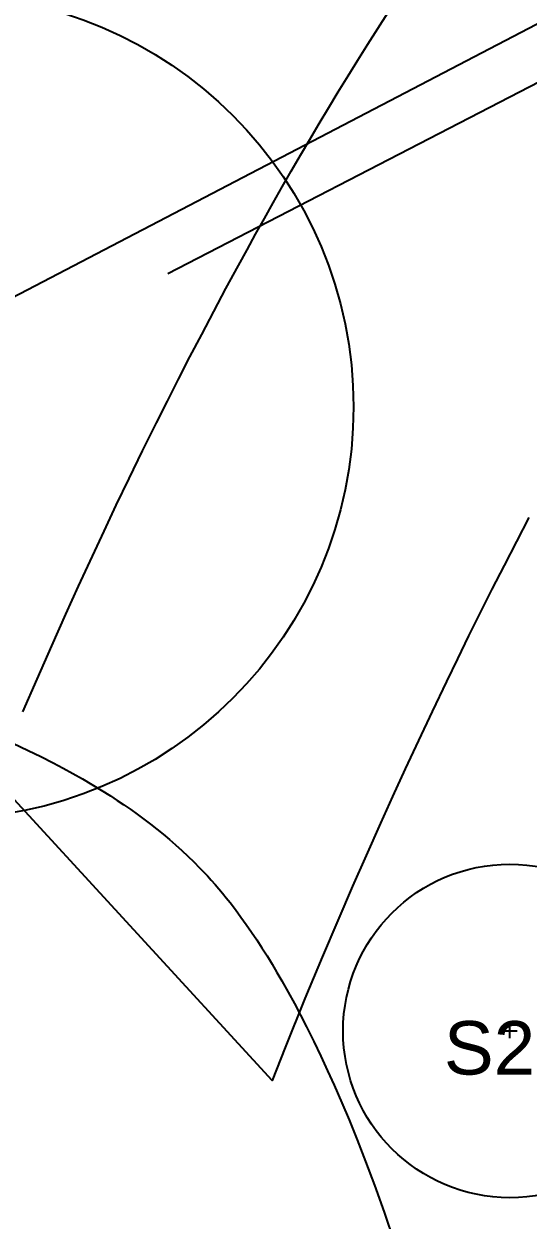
# Model space of a CAD drawing. Header units: millimetres. Extents: x 0 to 135, y -17 to 120.
# Drawn here: x 51.77 to 55.35, y 62.54 to 71.03 of the extents above; entities that cross this region are included whole.
import ezdxf

# ---------------------------------------------------------------- set-up
doc = ezdxf.new("R2010")
doc.units = ezdxf.units.MM
for name, color, linetype in [('Label', 7, 'Continuous'), ('Path', 7, 'Continuous'), ('Plan View', 7, 'Continuous'), ('Plant', 7, 'Continuous'), ('Sprinkler Line', 7, 'Continuous')]:
    doc.layers.add(name, color=color, linetype=linetype)
picture_1 = doc.add_image_def('image1.jpg', size_in_pixel=(8192, 8192))

# ---------------------------------------------------------------- blocks, each defined once
blk = doc.blocks.new('1')
at = {"flags": 1}
for tag in ['Export Name', 'Export Layer']:
    blk.add_attdef(tag, (0, 0), '', height=0.0254, dxfattribs=at)
at = {"layer": 'Plan View'}
image = blk.add_image(picture_1, insert=(0, 0), size_in_units=(120, 120), dxfattribs=dict(at, fade=50))
image.dxf.flags = 7
blk = doc.blocks.new('25')
at = {"layer": 'Path'}
blk.add_lwpolyline([(51.6967, 65.9271), (51.8055, 65.8756), (51.895, 65.8316), (51.9831, 65.7866), (52.0528, 65.7497), (52.1216, 65.7121), (52.1896, 65.6737), (52.2568, 65.6343), (52.3231, 65.594), (52.3886, 65.5527), (52.4371, 65.521), (52.4852, 65.4887), (52.5328, 65.4557), (52.5798, 65.422), (52.6264, 65.3877), (52.6725, 65.3526), (52.718, 65.3168), (52.7631, 65.2802), (52.8076, 65.2428), (52.8516, 65.2046), (52.8951, 65.1655), (52.9381, 65.1256), (52.9805, 65.0847), (53.0224, 65.043), (53.05, 65.0145), (53.0775, 64.9852), (53.1048, 64.9553), (53.1318, 64.9246), (53.1587, 64.8933), (53.1853, 64.8614), (53.2118, 64.8288), (53.238, 64.7956), (53.277, 64.7448), (53.3155, 64.6927), (53.3535, 64.6394), (53.3911, 64.585), (53.4281, 64.5296), (53.4647, 64.4732), (53.5007, 64.416), (53.5363, 64.3579), (53.5713, 64.2991), (53.6058, 64.2396), (53.6511, 64.1593), (53.6953, 64.078), (53.7386, 63.9961), (53.7809, 63.9135), (53.8324, 63.8097), (53.8824, 63.7056), (53.9307, 63.6015), (53.9774, 63.4977), (54.0313, 63.3739), (54.0828, 63.2517), (54.1397, 63.1117), (54.2006, 62.9562), (54.2635, 62.7886), (54.3323, 62.597), (54.4066, 62.3794)], dxfattribs=at)
at = {"flags": 1}
for tag in ['Export Name', 'Export Layer']:
    blk.add_attdef(tag, (0, 0), '', height=0.0254, dxfattribs=at)
blk = doc.blocks.new('26')
at = {"layer": 'Path'}
for points in [[(51.7682, 66.1488), (51.8685, 66.3822), (51.9719, 66.6182), (52.0718, 66.842), (52.1627, 67.0424), (52.2606, 67.2546), (52.3436, 67.4321), (52.4308, 67.6161), (52.5222, 67.8062), (52.6175, 68.0017), (52.7167, 68.2023), (52.7937, 68.3558), (52.8727, 68.5116), (52.9538, 68.6696), (53.037, 68.8297), (53.1222, 68.9915), (53.2093, 69.1549), (53.2984, 69.3197), (53.3588, 69.4302), (53.4201, 69.5413), (53.4822, 69.6527), (53.5451, 69.7645), (53.6087, 69.8766), (53.6732, 69.9889), (53.7384, 70.1014), (53.8045, 70.2141), (53.8712, 70.3268), (53.9387, 70.4395), (54.0069, 70.5522), (54.0759, 70.6647), (54.1456, 70.7771), (54.2159, 70.8893), (54.287, 71.0011), (54.3587, 71.1127)], [(55.36, 67.5291), (55.2709, 67.3585), (55.1835, 67.189), (55.0978, 67.0208), (55.014, 66.854), (54.932, 66.6888), (54.852, 66.5255), (54.7738, 66.3643), (54.6727, 66.1529), (54.5752, 65.9461), (54.4815, 65.7443), (54.3915, 65.5481), (54.3055, 65.3579), (54.2036, 65.1295), (54.1081, 64.9122), (54.0024, 64.6677), (53.8917, 64.4068), (53.77, 64.1141), (53.6296, 63.7668), (53.5379, 63.5324), (51.5714, 65.6722)]]:
    blk.add_lwpolyline(points, dxfattribs=at)
at = {"flags": 1}
for tag in ['Export Name', 'Export Layer']:
    blk.add_attdef(tag, (0, 0), '', height=0.0254, dxfattribs=at)
blk = doc.blocks.new('193')
at = {"layer": 'Plant'}
for points in [[(55.1741, 63.8837), (55.2757, 63.8837)], [(55.2249, 63.8329), (55.2249, 63.9345)]]:
    blk.add_lwpolyline(points, dxfattribs=at)
blk.add_circle((55.2249, 63.8837), 1.1841, dxfattribs=at)
at = {"flags": 1}
for tag in ['Export Name', 'Export Layer']:
    blk.add_attdef(tag, (0, 0), '', height=0.0254, dxfattribs=at)
blk = doc.blocks.new('268')
at = {"layer": 'Plant'}
for points in [[(51.1376, 68.3148), (51.2392, 68.3148)], [(51.1884, 68.264), (51.1884, 68.3656)]]:
    blk.add_lwpolyline(points, dxfattribs=at)
blk.add_circle((51.1884, 68.3148), 2.9263, dxfattribs=at)
at = {"flags": 1}
for tag in ['Export Name', 'Export Layer']:
    blk.add_attdef(tag, (0, 0), '', height=0.0254, dxfattribs=at)
blk = doc.blocks.new('321')
at = {"layer": 'Sprinkler Line'}
blk.add_lwpolyline([(83.1059, 85.4781), (40.74, 63.3767)], dxfattribs=at)
at = {"flags": 1}
for tag in ['Export Name', 'Export Layer']:
    blk.add_attdef(tag, (0, 0), '', height=0.0254, dxfattribs=at)
blk = doc.blocks.new('412')
at = {"layer": 'Sprinkler Line'}
blk.add_lwpolyline([(83.4065, 85.0774), (52.7977, 69.2596)], dxfattribs=at)
at = {"flags": 1}
for tag in ['Export Name', 'Export Layer']:
    blk.add_attdef(tag, (0, 0), '', height=0.0254, dxfattribs=at)
blk = doc.blocks.new('597')
at = {"flags": 1}
for tag in ['Export Name', 'Export Layer']:
    blk.add_attdef(tag, (0, 0), '', height=0.0254, dxfattribs=at)
at = {"layer": 'Label', "insert": (54.7563, 63.9535), "char_height": 0.379479, "attachment_point": 1}
blk.add_mtext('\\fArial|b0|i0;S21', dxfattribs=at)

msp = doc.modelspace()

# ---------------------------------------------------------------- block references
at = {"layer": 'Label', "color": 7}
msp.add_blockref('597', (0, 0), dxfattribs=at)
at = {"layer": 'Path', "color": 7}
for name in ['25', '26']:
    msp.add_blockref(name, (0, 0), dxfattribs=at)
at = {"layer": 'Plan View', "color": 7}
msp.add_blockref('1', (0, 0), dxfattribs=at)
at = {"layer": 'Plant', "color": 7}
for name in ['268', '193']:
    msp.add_blockref(name, (0, 0), dxfattribs=at)
at = {"layer": 'Sprinkler Line', "color": 7}
for name in ['321', '412']:
    msp.add_blockref(name, (0, 0), dxfattribs=at)

doc.saveas('drawing.dxf')
